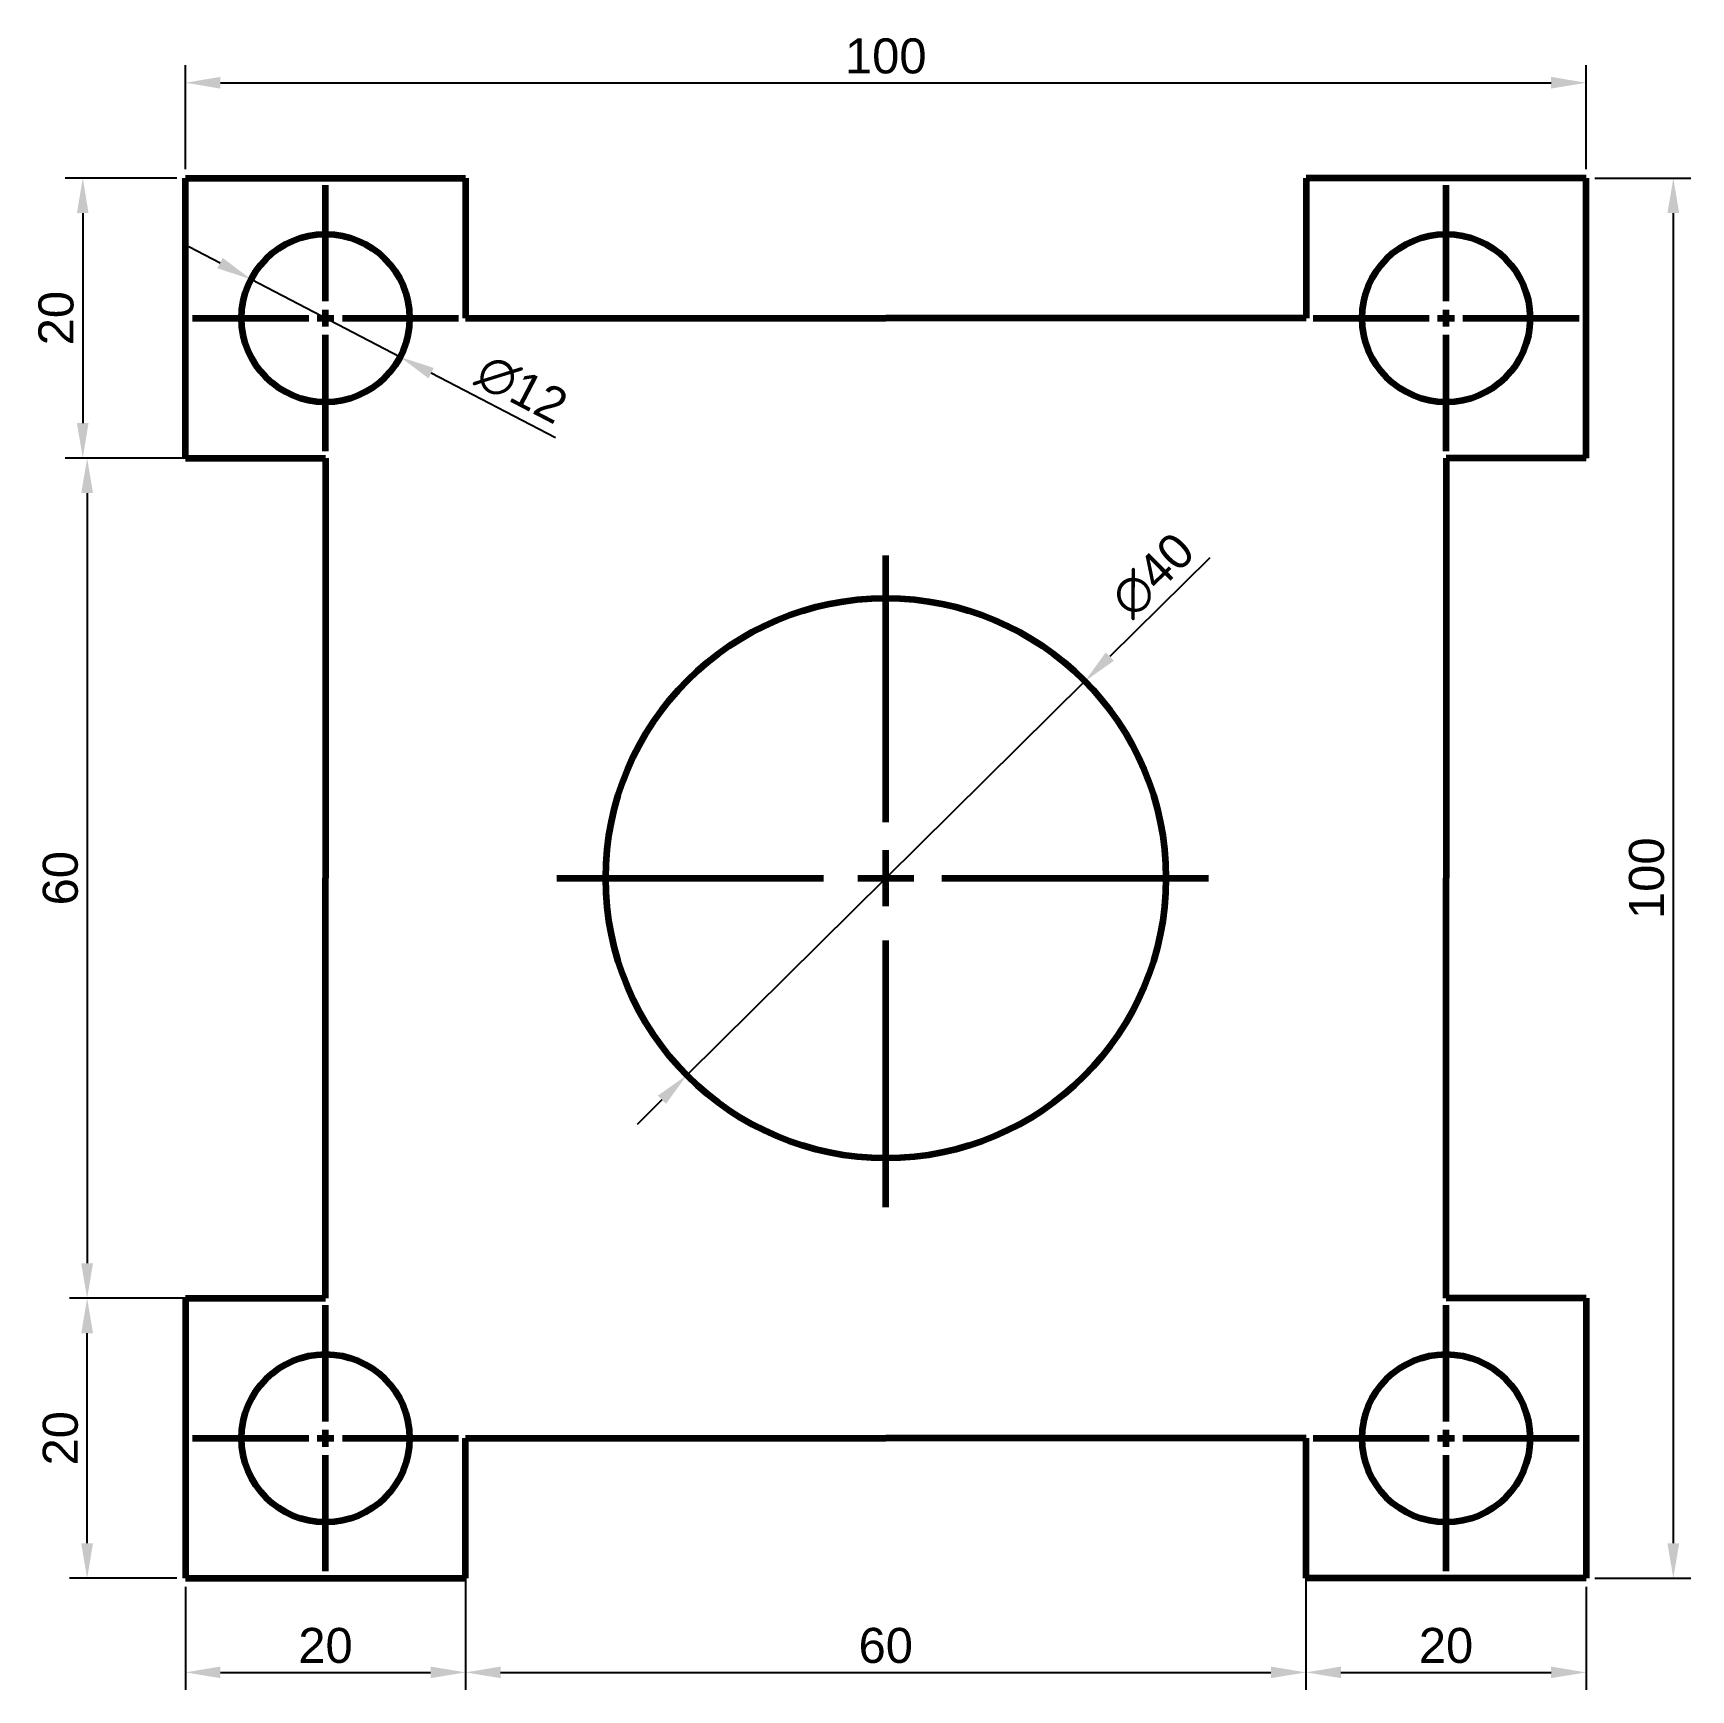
# Model space of a CAD drawing. Header units: millimetres. Extents: x 89 to 207, y 109 to 227.
import ezdxf

# ---------------------------------------------------------------- set-up
doc = ezdxf.new("R2010")
doc.units = ezdxf.units.MM
doc.linetypes.add('CENTER2', pattern=[28.575, 19.05, -3.175, 3.175, -3.175])
doc.styles.get("Standard").update_dxf_attribs({"font": 'arial.ttf'})
doc.dimstyles.new('ISO-25', dxfattribs={"dimtxt": 2.5, "dimasz": 2.5, "dimexe": 1.25, "dimexo": 0.625, "dimtad": 1, "dimtxsty": 'Standard', "dimcen": 2.5, "dimadec": 0, "dimazin": 0, "dimtfac": 1, "dimtmove": 0, "dimatfit": 3, "dimfxl": 1, "dimarcsym": 0})

# ---------------------------------------------------------------- blocks, each defined once
blk = doc.blocks.new('*U2')
at = {"color": 0, "linetype": 'CENTER2', "lineweight": 100, "transparency": 16777216}
for p, q in [((0, 4), (0, 23.5)), ((-23.5, 0), (-4, 0)), ((4, 0), (23.5, 0)), ((0, -23.5), (0, -4))]:
    blk.add_line(p, q, dxfattribs=at)
at = {"color": 0, "linetype": 'Continuous', "lineweight": 100, "transparency": 16777216}
for p, q in [((0, -2), (0, 2)), ((-2, 0), (2, 0))]:
    blk.add_line(p, q, dxfattribs=at)
blk = doc.blocks.new('*U3')
at = {"color": 0, "linetype": 'CENTER2', "lineweight": 100, "transparency": 16777216}
for p, q in [((0, 1.2), (0, 9.5)), ((-9.5, 0), (-1.2, 0)), ((1.2, 0), (9.5, 0)), ((0, -9.5), (0, -1.2))]:
    blk.add_line(p, q, dxfattribs=at)
at = {"color": 0, "linetype": 'Continuous', "lineweight": 100, "transparency": 16777216}
for p, q in [((-0.6, 0), (0.6, 0)), ((0, -0.6), (0, 0.6))]:
    blk.add_line(p, q, dxfattribs=at)
blk = doc.blocks.new('*U4')
at = {"color": 0, "linetype": 'CENTER2', "lineweight": 100, "transparency": 16777216}
for p, q in [((0, 1.2), (0, 9.5)), ((-9.5, 0), (-1.2, 0)), ((1.2, 0), (9.5, 0)), ((0, -9.5), (0, -1.2))]:
    blk.add_line(p, q, dxfattribs=at)
at = {"color": 0, "linetype": 'Continuous', "lineweight": 100, "transparency": 16777216}
for p, q in [((-0.6, 0), (0.6, 0)), ((0, -0.6), (0, 0.6))]:
    blk.add_line(p, q, dxfattribs=at)
blk = doc.blocks.new('*U5')
at = {"color": 0, "linetype": 'CENTER2', "lineweight": 100, "transparency": 16777216}
for p, q in [((0, 1.2), (0, 9.5)), ((-9.5, 0), (-1.2, 0)), ((1.2, 0), (9.5, 0)), ((0, -9.5), (0, -1.2))]:
    blk.add_line(p, q, dxfattribs=at)
at = {"color": 0, "linetype": 'Continuous', "lineweight": 100, "transparency": 16777216}
for p, q in [((-0.6, 0), (0.6, 0)), ((0, -0.6), (0, 0.6))]:
    blk.add_line(p, q, dxfattribs=at)
blk = doc.blocks.new('*U6')
at = {"color": 0, "linetype": 'CENTER2', "lineweight": 100, "transparency": 16777216}
for p, q in [((0, 1.2), (0, 9.5)), ((-9.5, 0), (-1.2, 0)), ((1.2, 0), (9.5, 0)), ((0, -9.5), (0, -1.2))]:
    blk.add_line(p, q, dxfattribs=at)
at = {"color": 0, "linetype": 'Continuous', "lineweight": 100, "transparency": 16777216}
for p, q in [((-0.6, 0), (0.6, 0)), ((0, -0.6), (0, 0.6))]:
    blk.add_line(p, q, dxfattribs=at)
blk = doc.blocks.new('*D7')
at = {"color": 0, "lineweight": -2, "transparency": 16777216}
for p, q in [((98.76, 217.14), (90.8, 217.14)), ((92.05, 214.64), (92.05, 199.64)), ((98.76, 197.14), (90.8, 197.14))]:
    blk.add_line(p, q, dxfattribs=at)
at = {"color": 0, "transparency": 16777216}
for points in [[(91.63, 214.64), (92.46, 214.64), (92.05, 217.14)], [(91.63, 199.64), (92.46, 199.64), (92.05, 197.14)]]:
    blk.add_solid(points, dxfattribs=at)
at = {"layer": 'Defpoints', "color": 0, "transparency": 16777216}
for p in [(99.38, 217.14), (92.05, 197.14), (99.38, 197.14)]:
    blk.add_point(p, dxfattribs=at)
at = {"color": 0, "transparency": 16777216, "insert": (90.15, 207.14), "char_height": 2.5, "attachment_point": 5, "rotation": 90}
blk.add_mtext('20', dxfattribs=at)
blk = doc.blocks.new('*D8')
at = {"color": 0, "lineweight": -2, "transparency": 16777216}
for p, q in [((99.38, 116.52), (99.38, 109.17)), ((119.38, 116.52), (119.38, 109.17)), ((101.88, 110.42), (116.88, 110.42))]:
    blk.add_line(p, q, dxfattribs=at)
at = {"color": 0, "transparency": 16777216}
for points in [[(101.88, 110.84), (101.88, 110.01), (99.38, 110.42)], [(116.88, 110.84), (116.88, 110.01), (119.38, 110.42)]]:
    blk.add_solid(points, dxfattribs=at)
at = {"layer": 'Defpoints', "color": 0, "transparency": 16777216}
for p in [(99.38, 117.14), (119.38, 117.14), (119.38, 110.42)]:
    blk.add_point(p, dxfattribs=at)
at = {"color": 0, "transparency": 16777216, "insert": (109.38, 112.33), "char_height": 2.5, "attachment_point": 5}
blk.add_mtext('20', dxfattribs=at)
blk = doc.blocks.new('*D9')
at = {"color": 0, "lineweight": -2, "transparency": 16777216}
for p, q in [((98.76, 137.14), (91.11, 137.14)), ((92.36, 119.64), (92.36, 134.64)), ((98.76, 117.14), (91.11, 117.14))]:
    blk.add_line(p, q, dxfattribs=at)
at = {"color": 0, "transparency": 16777216}
for points in [[(91.94, 134.64), (92.78, 134.64), (92.36, 137.14)], [(91.94, 119.64), (92.78, 119.64), (92.36, 117.14)]]:
    blk.add_solid(points, dxfattribs=at)
at = {"layer": 'Defpoints', "color": 0, "transparency": 16777216}
for p in [(92.36, 137.14), (99.38, 137.14), (99.38, 117.14)]:
    blk.add_point(p, dxfattribs=at)
at = {"color": 0, "transparency": 16777216, "insert": (90.46, 127.14), "char_height": 2.5, "attachment_point": 5, "rotation": 90}
blk.add_mtext('20', dxfattribs=at)
blk = doc.blocks.new('*D11')
at = {"color": 0, "lineweight": -2, "transparency": 16777216}
for p, q in [((99.38, 217.77), (99.38, 225.2)), ((199.38, 217.77), (199.38, 225.2)), ((101.88, 223.95), (196.88, 223.95))]:
    blk.add_line(p, q, dxfattribs=at)
at = {"color": 0, "transparency": 16777216}
for points in [[(101.88, 224.37), (101.88, 223.53), (99.38, 223.95)], [(196.88, 224.37), (196.88, 223.53), (199.38, 223.95)]]:
    blk.add_solid(points, dxfattribs=at)
at = {"layer": 'Defpoints', "color": 0, "transparency": 16777216}
for p in [(199.38, 223.95), (99.38, 217.14), (199.38, 217.14)]:
    blk.add_point(p, dxfattribs=at)
at = {"color": 0, "transparency": 16777216, "insert": (149.38, 225.85), "char_height": 2.5, "attachment_point": 5}
blk.add_mtext('100', dxfattribs=at)
blk = doc.blocks.new('*D12')
at = {"color": 0, "lineweight": -2, "transparency": 16777216}
for p, q in [((108.76, 197.14), (91.11, 197.14)), ((92.36, 194.64), (92.36, 139.64)), ((108.76, 137.14), (91.11, 137.14))]:
    blk.add_line(p, q, dxfattribs=at)
at = {"color": 0, "transparency": 16777216}
for points in [[(91.94, 194.64), (92.78, 194.64), (92.36, 197.14)], [(91.94, 139.64), (92.78, 139.64), (92.36, 137.14)]]:
    blk.add_solid(points, dxfattribs=at)
at = {"layer": 'Defpoints', "color": 0, "transparency": 16777216}
for p in [(109.38, 197.14), (92.36, 137.14), (109.38, 137.14)]:
    blk.add_point(p, dxfattribs=at)
at = {"color": 0, "transparency": 16777216, "insert": (90.46, 167.14), "char_height": 2.5, "attachment_point": 5, "rotation": 90}
blk.add_mtext('60', dxfattribs=at)
blk = doc.blocks.new('*D13')
at = {"color": 0, "lineweight": -2, "transparency": 16777216}
for p, q in [((172.51, 190.03), (165.38, 182.97)), ((135.17, 153.07), (163.6, 181.21)), ((133.39, 151.31), (131.62, 149.55))]:
    blk.add_line(p, q, dxfattribs=at)
at = {"color": 0, "transparency": 16777216}
for points in [[(165.08, 183.26), (165.67, 182.67), (163.6, 181.21)], [(133.1, 151.61), (133.69, 151.02), (135.17, 153.07)]]:
    blk.add_solid(points, dxfattribs=at)
at = {"layer": 'Defpoints', "color": 0, "transparency": 16777216}
for p in [(163.6, 181.21), (135.17, 153.07)]:
    blk.add_point(p, dxfattribs=at)
at = {"color": 0, "transparency": 16777216, "insert": (168.45, 188.78), "char_height": 2.5, "attachment_point": 5, "rotation": 44.7059}
blk.add_mtext('∅40', dxfattribs=at)
blk = doc.blocks.new('*D14')
at = {"color": 0, "lineweight": -2, "transparency": 16777216}
for p, q in [((101.85, 211.07), (99.63, 212.23)), ((104.06, 209.91), (114.7, 204.37)), ((125.81, 198.58), (116.92, 203.21))]:
    blk.add_line(p, q, dxfattribs=at)
at = {"color": 0, "transparency": 16777216}
for points in [[(102.04, 211.44), (101.65, 210.7), (104.06, 209.91)], [(117.11, 203.58), (116.73, 202.84), (114.7, 204.37)]]:
    blk.add_solid(points, dxfattribs=at)
at = {"layer": 'Defpoints', "color": 0, "transparency": 16777216}
for p in [(104.06, 209.91), (114.7, 204.37)]:
    blk.add_point(p, dxfattribs=at)
at = {"color": 0, "transparency": 16777216, "insert": (123.39, 202.06), "char_height": 2.5, "attachment_point": 5, "rotation": 332.4637}
blk.add_mtext('∅12', dxfattribs=at)
blk = doc.blocks.new('*D15')
at = {"color": 0, "lineweight": -2, "transparency": 16777216}
for p, q in [((119.38, 126.52), (119.38, 109.17)), ((179.38, 126.52), (179.38, 109.17)), ((121.88, 110.42), (176.88, 110.42))]:
    blk.add_line(p, q, dxfattribs=at)
at = {"color": 0, "transparency": 16777216}
for points in [[(121.88, 110.84), (121.88, 110.01), (119.38, 110.42)], [(176.88, 110.84), (176.88, 110.01), (179.38, 110.42)]]:
    blk.add_solid(points, dxfattribs=at)
at = {"layer": 'Defpoints', "color": 0, "transparency": 16777216}
for p in [(119.38, 127.14), (179.38, 127.14), (179.38, 110.42)]:
    blk.add_point(p, dxfattribs=at)
at = {"color": 0, "transparency": 16777216, "insert": (149.38, 112.33), "char_height": 2.5, "attachment_point": 5}
blk.add_mtext('60', dxfattribs=at)
blk = doc.blocks.new('*D16')
at = {"color": 0, "lineweight": -2, "transparency": 16777216}
for p, q in [((179.38, 116.52), (179.38, 109.17)), ((199.38, 116.52), (199.38, 109.17)), ((181.88, 110.42), (196.88, 110.42))]:
    blk.add_line(p, q, dxfattribs=at)
at = {"color": 0, "transparency": 16777216}
for points in [[(181.88, 110.84), (181.88, 110.01), (179.38, 110.42)], [(196.88, 110.84), (196.88, 110.01), (199.38, 110.42)]]:
    blk.add_solid(points, dxfattribs=at)
at = {"layer": 'Defpoints', "color": 0, "transparency": 16777216}
for p in [(179.38, 117.14), (199.38, 117.14), (199.38, 110.42)]:
    blk.add_point(p, dxfattribs=at)
at = {"color": 0, "transparency": 16777216, "insert": (189.38, 112.33), "char_height": 2.5, "attachment_point": 5}
blk.add_mtext('20', dxfattribs=at)
blk = doc.blocks.new('*D17')
at = {"color": 0, "lineweight": -2, "transparency": 16777216}
for p, q in [((200.01, 217.14), (206.86, 217.14)), ((205.61, 214.64), (205.61, 119.64)), ((200.01, 117.14), (206.86, 117.14))]:
    blk.add_line(p, q, dxfattribs=at)
at = {"color": 0, "transparency": 16777216}
for points in [[(205.19, 214.64), (206.03, 214.64), (205.61, 217.14)], [(205.19, 119.64), (206.03, 119.64), (205.61, 117.14)]]:
    blk.add_solid(points, dxfattribs=at)
at = {"layer": 'Defpoints', "color": 0, "transparency": 16777216}
for p in [(199.38, 217.14), (199.38, 117.14), (205.61, 117.14)]:
    blk.add_point(p, dxfattribs=at)
at = {"color": 0, "transparency": 16777216, "insert": (203.71, 167.14), "char_height": 2.5, "attachment_point": 5, "rotation": 90}
blk.add_mtext('100', dxfattribs=at)

msp = doc.modelspace()

# ---------------------------------------------------------------- linework, layer by layer
at = {"lineweight": 100}
for p, q in [((99.384, 197.14), (99.384, 217.14)), ((99.384, 217.14), (119.384, 217.14)), ((119.384, 217.14), (119.384, 207.14)), ((199.384, 217.14), (179.384, 217.14)), ((179.384, 217.14), (179.384, 207.14)), ((199.384, 197.14), (199.384, 217.14)), ((119.384, 207.14), (149.384, 207.14)), ((179.384, 207.14), (149.384, 207.14)), ((99.384, 197.14), (109.384, 197.14)), ((109.384, 197.14), (109.384, 167.14)), ((199.384, 197.14), (189.384, 197.14)), ((189.384, 197.14), (189.384, 167.14)), ((109.384, 137.14), (109.384, 167.14)), ((189.384, 137.14), (189.384, 167.14)), ((99.384, 137.14), (99.384, 117.14)), ((99.384, 137.14), (109.384, 137.14)), ((199.384, 137.14), (189.384, 137.14)), ((199.384, 137.14), (199.384, 117.14)), ((119.384, 117.14), (119.384, 127.14)), ((119.384, 127.14), (149.384, 127.14)), ((179.384, 127.14), (149.384, 127.14)), ((179.384, 117.14), (179.384, 127.14)), ((99.384, 117.14), (119.384, 117.14)), ((199.384, 117.14), (179.384, 117.14))]:
    msp.add_line(p, q, dxfattribs=at)
for centre, radius in [((109.384, 207.14), 6), ((189.384, 207.14), 6), ((149.384, 167.14), 20), ((109.384, 127.14), 6), ((189.384, 127.14), 6)]:
    msp.add_circle(centre, radius, dxfattribs=at)

# ---------------------------------------------------------------- block references
at = {"linetype": 'CENTER2', "lineweight": 100}
for name, p in [('*U3', (109.384, 207.14)), ('*U5', (189.384, 207.14)), ('*U2', (149.384, 167.14)), ('*U4', (109.384, 127.14)), ('*U6', (189.384, 127.14))]:
    msp.add_blockref(name, p, dxfattribs=at)

# ---------------------------------------------------------------- dimensions: what is measured, and where the dimension line sits
at = {"color": 240, "true_color": 0xed1f24}
for base, p1, p2, picture, middle in [((199.384, 223.95), (99.384, 217.14), (199.384, 217.14), '*D11', (149.384, 225.852)), ((179.384, 110.424), (119.384, 127.14), (179.384, 127.14), '*D15', (149.384, 112.325)), ((119.384, 110.424), (99.384, 117.14), (119.384, 117.14), '*D8', (109.384, 112.325)), ((199.384, 110.424), (179.384, 117.14), (199.384, 117.14), '*D16', (189.384, 112.325))]:
    dim = msp.add_linear_dim(base=base, p1=p1, p2=p2, dimstyle='ISO-25', dxfattribs=at)
    dim.commit()
    dim.dimension.update_dxf_attribs({"geometry": picture, "text_midpoint": middle})
for base, p1, p2, picture, middle in [((92.048, 197.14), (99.384, 217.14), (99.384, 197.14), '*D7', (90.146, 207.14)), ((205.611, 117.14), (199.384, 217.14), (199.384, 117.14), '*D17', (203.71, 167.14)), ((92.36, 137.14), (109.384, 197.14), (109.384, 137.14), '*D12', (90.459, 167.14)), ((92.36, 137.14), (99.384, 117.14), (99.384, 137.14), '*D9', (90.459, 127.14))]:
    dim = msp.add_linear_dim(base=base, p1=p1, p2=p2, angle=90, dimstyle='ISO-25', dxfattribs=at)
    dim.commit()
    dim.dimension.update_dxf_attribs({"geometry": picture, "text_midpoint": middle})
dim = msp.add_diameter_dim_2p(p1=(104.064, 209.914), p2=(114.704, 204.366), dimstyle='ISO-25', dxfattribs=at)
dim.commit()
dim.dimension.update_dxf_attribs({"geometry": '*D14', "text_midpoint": (122.474, 200.315)})
dim = msp.add_diameter_dim_2p(p1=(135.17, 153.071), p2=(163.599, 181.209), dimstyle='ISO-25', dxfattribs=at)
dim.commit()
dim.dimension.update_dxf_attribs({"geometry": '*D13', "text_midpoint": (169.833, 187.38), "dimtype": 163})

doc.saveas('drawing.dxf')
